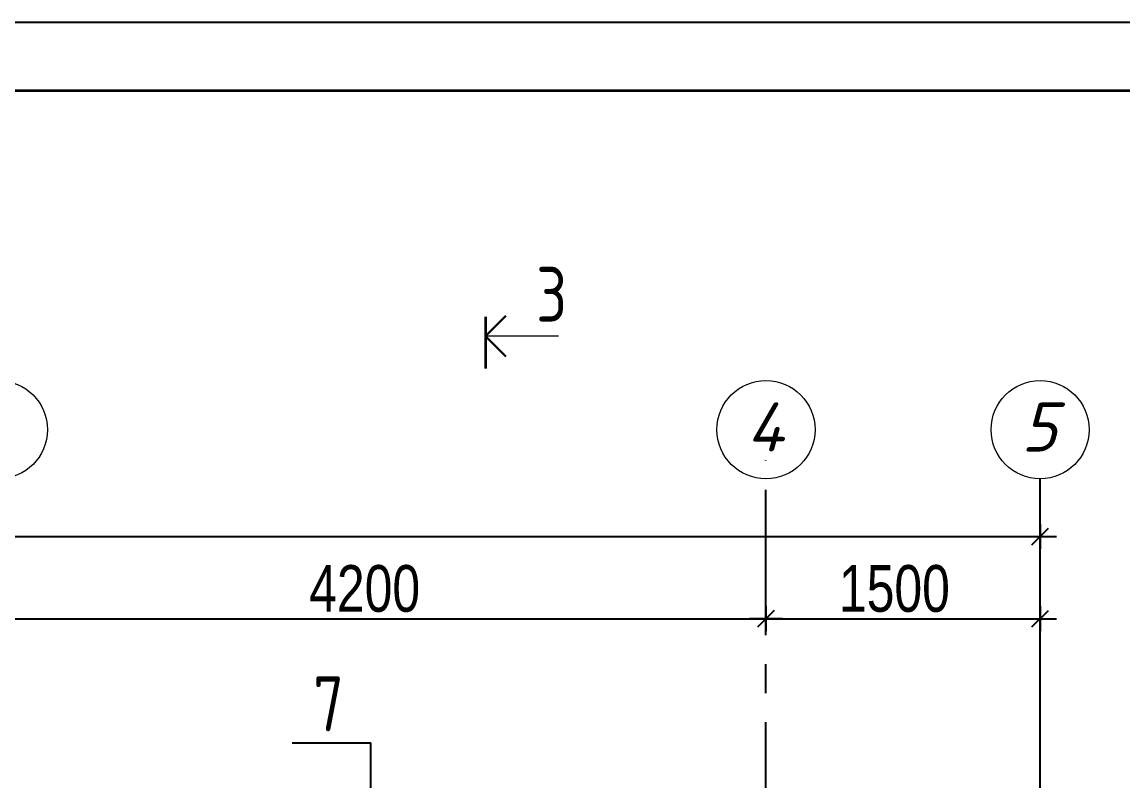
# Model space of a CAD drawing. Extents: x -12289450 to -10763036, y -7834513 to -6150123.
# Drawn here: x -11056296 to -11050273, y -7676411 to -7672261 of the extents above; entities that cross this region are included whole.
import ezdxf

# ---------------------------------------------------------------- set-up
doc = ezdxf.new("R2010")
doc.units = 0
doc.header["$LTSCALE"] = 25
doc.header["$PDMODE"] = 35
doc.linetypes.add('CENTER', pattern=[50.8, 31.75, -6.35, 6.35, -6.35])
doc.layers.get('DefPoints').update_dxf_attribs({"color": 10, "lineweight": 30})
for name, color, linetype in [('001-ПЕРЕГОРОДКИ', 5, 'Continuous'), ('005-РАЗМЕРЫ', 252, 'Continuous'), ('014-ОСИ', 251, 'CENTER'), ('Annotation - Text', 7, 'Continuous'), ('ArchiCAD', 7, 'Continuous'), ('Новое', 51, 'Continuous'), ('Примечания', 7, 'Continuous')]:
    doc.layers.add(name, color=color, linetype=linetype)
doc.layers.add('СТЕНЫ', color=5, linetype='Continuous', lineweight=40)
doc.styles.add('gismo', font='isocpeui.ttf')
doc.styles.add('GOST 2.304', font='cs_gost2304.shx')
doc.styles.get("Standard").update_dxf_attribs({"font": 'arial.ttf'})
doc.styles.add('TXT0', font='txt', dxfattribs={"width": 0.8})
doc.dimstyles.new('РАЗМЕРЫ', dxfattribs={"dimscale": 30, "dimtxt": 8.5, "dimasz": 0.15, "dimexe": 0, "dimexo": 0, "dimgap": 1.2, "dimtad": 1, "dimdec": 0, "dimzin": 0, "dimdsep": 46, "dimtxsty": 'TXT0', "dimblk1": 'A8MITTA', "dimblk2": 'A8MITTA', "dimsah": 1, "dimcen": 2, "dimse1": 1, "dimse2": 1, "dimadec": 0, "dimazin": 0, "dimtp": 6, "dimtm": 6, "dimtfac": 1, "dimtdec": 0, "dimtofl": 0, "dimtmove": 0, "dimatfit": 3, "dimldrblk": 'A8MITTA', "dimfxl": 0, "dimtolj": 1, "dimtzin": 0, "dimarcsym": 0})

# ---------------------------------------------------------------- blocks, each defined once
blk = doc.blocks.new('A8MITTA', base_point=(3180, 3140))
for p, q in [((3170, 3130), (3190, 3150)), ((3180, 3155), (3180, 3125)), ((3160, 3140), (3200, 3140))]:
    blk.add_line(p, q)
blk = doc.blocks.new('*D603')
at = {"layer": '005-РАЗМЕРЫ', "color": 0, "lineweight": -2, "ltscale": 1.2, "transparency": 16777216}
blk.add_line((-11063021.3, -7675074.2), (-11050730.3, -7675074.2), dxfattribs=at)
at = {"layer": 'DefPoints', "color": 0, "ltscale": 1.2, "transparency": 16777216}
for p in [(-11050725.8, -7675074.2), (-11063025.8, -7676020.4), (-11050725.8, -7676237.6)]:
    blk.add_point(p, dxfattribs=at)
at = {"layer": '005-РАЗМЕРЫ', "color": 0, "lineweight": -2, "ltscale": 1.2, "transparency": 16777216, "xscale": 4.5, "yscale": 4.5, "zscale": 4.5, "rotation": 180}
blk.add_blockref('A8MITTA', (-11063025.8, -7675074.2), dxfattribs=at)
at = {"layer": '005-РАЗМЕРЫ', "color": 0, "lineweight": -2, "ltscale": 1.2, "transparency": 16777216, "xscale": 4.5, "yscale": 4.5, "zscale": 4.5}
blk.add_blockref('A8MITTA', (-11050725.8, -7675074.2), dxfattribs=at)
at = {"layer": '005-РАЗМЕРЫ', "color": 0, "ltscale": 1.2, "transparency": 16777216, "insert": (-11058245.4, -7674910.7), "char_height": 255, "attachment_point": 5, "style": 'TXT0'}
blk.add_mtext('\\A1;12300', dxfattribs=at)
blk = doc.blocks.new('*D605')
at = {"layer": '005-РАЗМЕРЫ', "color": 0, "lineweight": -2, "ltscale": 1.2, "transparency": 16777216}
blk.add_line((-11056421.3, -7675523.6), (-11052230.3, -7675523.6), dxfattribs=at)
at = {"layer": 'DefPoints', "color": 0, "ltscale": 1.2, "transparency": 16777216}
for p in [(-11052225.8, -7675523.6), (-11056425.8, -7675692.8), (-11052225.8, -7675692.8)]:
    blk.add_point(p, dxfattribs=at)
at = {"layer": '005-РАЗМЕРЫ', "color": 0, "lineweight": -2, "ltscale": 1.2, "transparency": 16777216, "xscale": 4.5, "yscale": 4.5, "zscale": 4.5, "rotation": 180}
blk.add_blockref('A8MITTA', (-11056425.8, -7675523.6), dxfattribs=at)
at = {"layer": '005-РАЗМЕРЫ', "color": 0, "lineweight": -2, "ltscale": 1.2, "transparency": 16777216, "xscale": 4.5, "yscale": 4.5, "zscale": 4.5}
blk.add_blockref('A8MITTA', (-11052225.8, -7675523.6), dxfattribs=at)
at = {"layer": '005-РАЗМЕРЫ', "color": 0, "ltscale": 1.2, "transparency": 16777216, "insert": (-11054421.7, -7675360.1), "char_height": 255, "attachment_point": 5, "style": 'TXT0'}
blk.add_mtext('\\A1;4200', dxfattribs=at)
blk = doc.blocks.new('*D606')
at = {"layer": '005-РАЗМЕРЫ', "color": 0, "lineweight": -2, "ltscale": 1.2, "transparency": 16777216}
blk.add_line((-11052221.3, -7675523.6), (-11050730.3, -7675523.6), dxfattribs=at)
at = {"layer": 'DefPoints', "color": 0, "ltscale": 1.2, "transparency": 16777216}
for p in [(-11050725.8, -7675523.6), (-11052225.8, -7675692.8), (-11050725.8, -7675692.8)]:
    blk.add_point(p, dxfattribs=at)
at = {"layer": '005-РАЗМЕРЫ', "color": 0, "lineweight": -2, "ltscale": 1.2, "transparency": 16777216, "xscale": 4.5, "yscale": 4.5, "zscale": 4.5, "rotation": 180}
blk.add_blockref('A8MITTA', (-11052225.8, -7675523.6), dxfattribs=at)
at = {"layer": '005-РАЗМЕРЫ', "color": 0, "lineweight": -2, "ltscale": 1.2, "transparency": 16777216, "xscale": 4.5, "yscale": 4.5, "zscale": 4.5}
blk.add_blockref('A8MITTA', (-11050725.8, -7675523.6), dxfattribs=at)
at = {"layer": '005-РАЗМЕРЫ', "color": 0, "ltscale": 1.2, "transparency": 16777216, "insert": (-11051523.1, -7675360.1), "char_height": 255, "attachment_point": 5, "style": 'TXT0'}
blk.add_mtext('\\A1;1500', dxfattribs=at)

msp = doc.modelspace()

# ---------------------------------------------------------------- linework, layer by layer
at = {"layer": '001-ПЕРЕГОРОДКИ', "lineweight": 35, "ltscale": 100}
msp.add_lwpolyline([(-11053760.8, -7673872.9), (-11053760.8, -7674156)], dxfattribs=at)
at = {"layer": '001-ПЕРЕГОРОДКИ', "lineweight": 18, "ltscale": 100}
msp.add_lwpolyline([(-11053361.4, -7673978.8), (-11053760.8, -7673978.8)], dxfattribs=at)
at = {"layer": '014-ОСИ'}
for p in [(-11050725.8, -7679567.2), (-11050725.8, -7683535.9)]:
    msp.add_line(p, (-11050725.8, -7674758.6), dxfattribs=at)
msp.add_lwpolyline([(-11052225.8, -7688313.6), (-11052225.8, -7674658.6)], dxfattribs=at)
at = {"layer": 'Annotation - Text', "color": 0, "lineweight": 20}
for centre in [(-11056425.8, -7674490.2), (-11052225.8, -7674490.2), (-11050725.8, -7674490.2)]:
    msp.add_circle(centre, 268.3, dxfattribs=at)
at = {"layer": 'ArchiCAD', "color": 7, "linetype": 'Continuous', "lineweight": 35}
msp.add_lwpolyline([(-11066019.3, -7672636.3), (-11036394.4, -7672636.3), (-11036394.4, -7694161.2), (-11066019.3, -7694161.2)], close=True, dxfattribs=at)
msp.add_lwpolyline([(-11066019.3, -7672636.3), (-11036394.4, -7672636.3), (-11036394.4, -7694161.2), (-11066019.3, -7694161.2)], close=True, dxfattribs=at)
at = {"layer": 'Новое', "color": 7, "linetype": 'Continuous'}
msp.add_lwpolyline([(-11067519.3, -7672261.3), (-11036019.4, -7672261.3), (-11036019.4, -7694536.2), (-11067519.3, -7694536.2)], close=True, dxfattribs=at)
at = {"layer": 'Примечания', "ltscale": 3}
for p in [(-11054817.8, -7676201.6), (-11054388.1, -7682434.9)]:
    msp.add_line(p, (-11054388.1, -7676201.6), dxfattribs=at)
at = {"layer": 'СТЕНЫ', "color": 5, "lineweight": 30}
for points in [[(-11053760.8, -7673978.8), (-11053649.8, -7673867.8)], [(-11053760.8, -7673978.8), (-11053649.8, -7674089.8)]]:
    msp.add_lwpolyline(points, dxfattribs=at)

# ---------------------------------------------------------------- texts
at = {"layer": 'Annotation - Text', "color": 0, "lineweight": 25, "char_height": 268.3, "attachment_point": 2, "style": 'gismo'}
for s, insert in [('4', (-11052231.8, -7674341.4)), ('5', (-11050731.8, -7674341.4))]:
    msp.add_mtext(s, dxfattribs=dict(at, insert=insert))
at = {"layer": 'Примечания', "ltscale": 3, "style": 'GOST 2.304'}
msp.add_text('7', height=300, rotation=359.99996, dxfattribs=at).set_placement((-11054704, -7676139.1))
at = {"layer": 'Примечания', "color": 7, "lineweight": 25, "insert": (-11053483.9, -7673750.1), "char_height": 300, "attachment_point": 4}
msp.add_mtext('{\\fGOST 2.304 type A|b0|i0|c0|p34;3}', dxfattribs=at)

# ---------------------------------------------------------------- dimensions: what is measured, and where the dimension line sits
at = {"layer": '005-РАЗМЕРЫ', "ltscale": 1.2}
for base, p1, p2, picture, middle in [((-11050725.8, -7675074.2), (-11063025.8, -7676020.4), (-11050725.8, -7676237.6), '*D603', (-11058245.4, -7675074.2)), ((-11052225.8, -7675523.6), (-11056425.8, -7675692.8), (-11052225.8, -7675692.8), '*D605', (-11054421.7, -7675523.6)), ((-11050725.8, -7675523.6), (-11052225.8, -7675692.8), (-11050725.8, -7675692.8), '*D606', (-11051523.1, -7675523.6))]:
    dim = msp.add_linear_dim(base=base, p1=p1, p2=p2, dimstyle='РАЗМЕРЫ', dxfattribs=at)
    dim.commit()
    dim.dimension.update_dxf_attribs({"geometry": picture, "text_midpoint": middle, "dimtype": 160})

doc.saveas('drawing.dxf')
